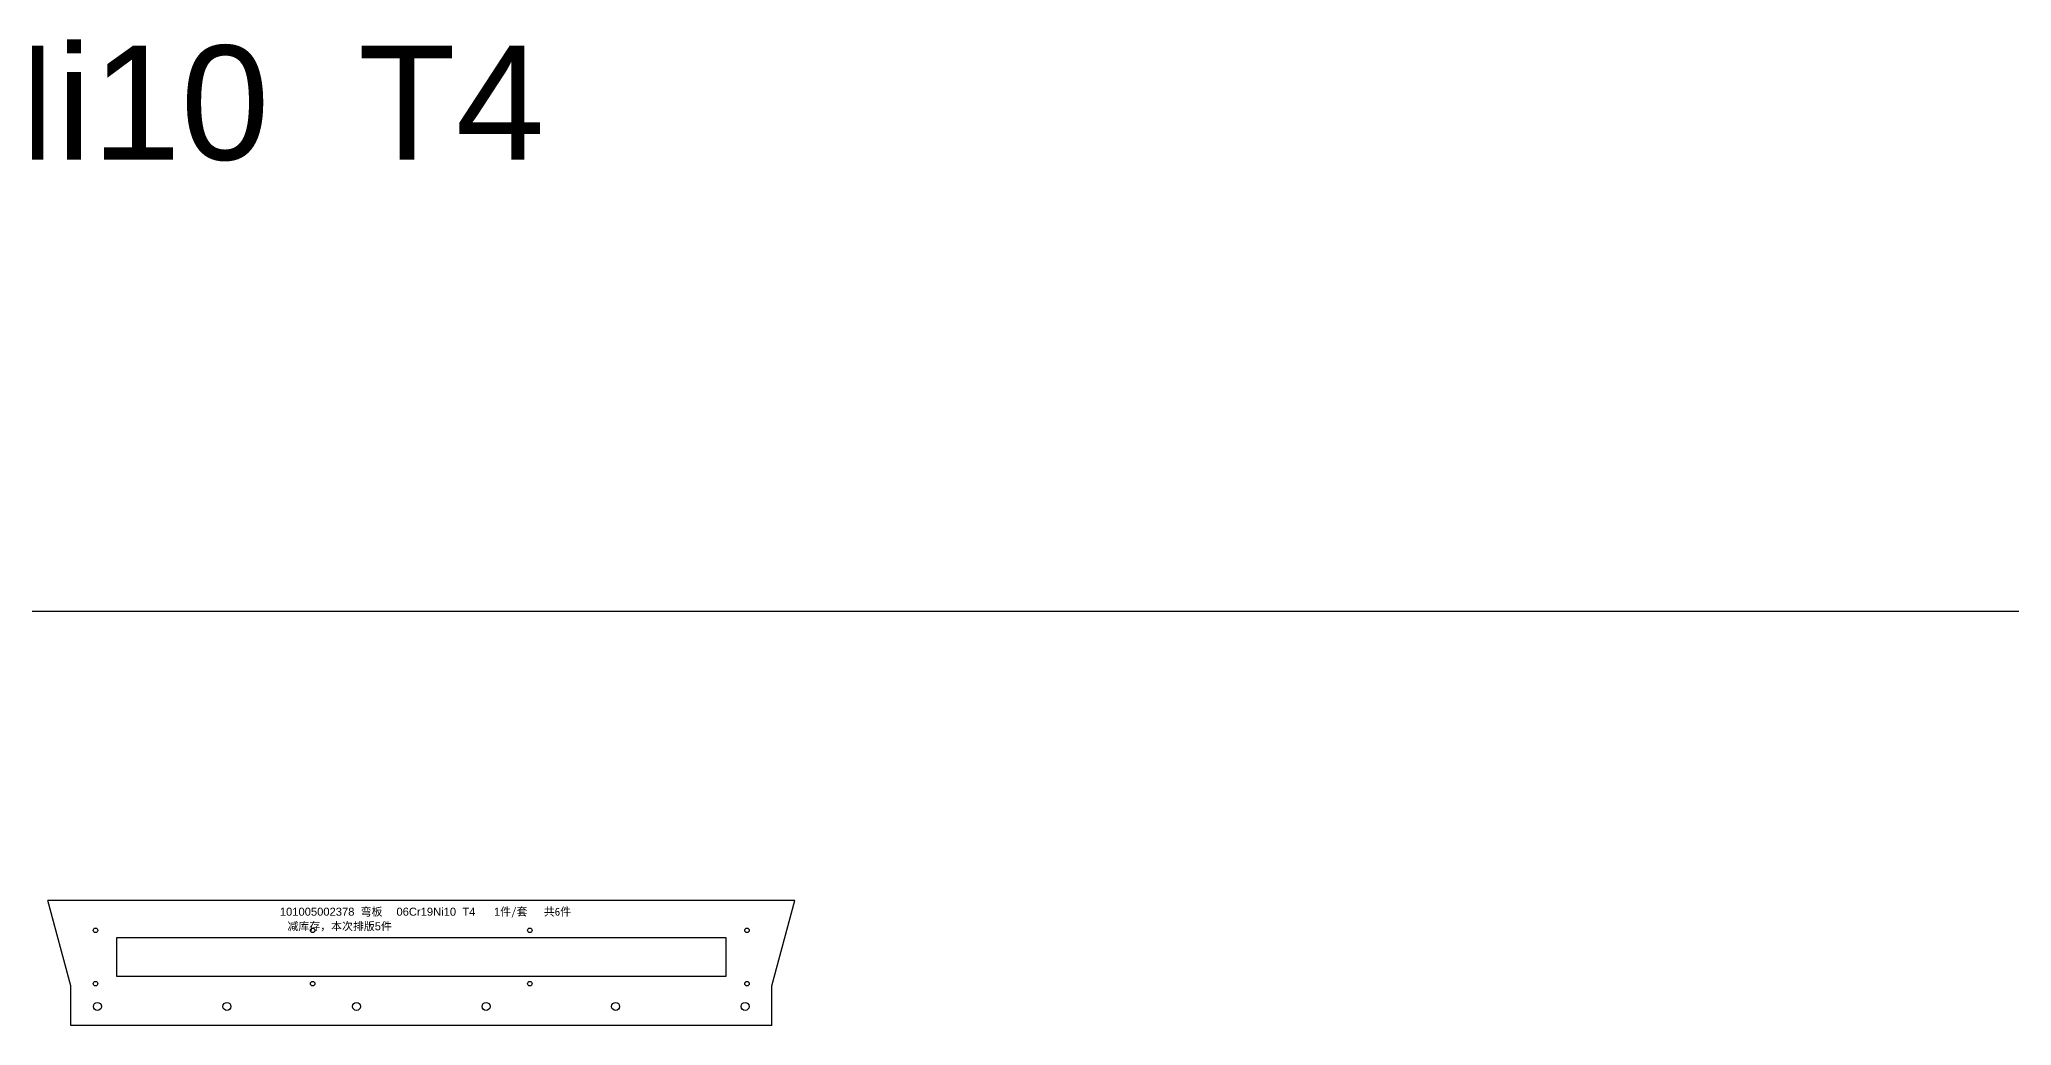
# Model space of a CAD drawing. Extents: x -57734 to 163356, y 2186 to 37537.
# Drawn here: x 32347 to 34934, y 24692 to 25986 of the extents above; entities that cross this region are included whole.
import ezdxf

# ---------------------------------------------------------------- set-up
doc = ezdxf.new("R2010")
doc.units = 0
doc.layers.get('0').update_dxf_attribs({"linetype": 'CONTINUOUS'})
doc.styles.get("Standard").update_dxf_attribs({"font": 'arial.ttf'})

# ---------------------------------------------------------------- blocks, each defined once
blk = doc.blocks.new('101005002378__弯板')
at = {"color": 7, "linetype": 'CONTINUOUS'}
for p, q in [((17106.7, -732.8), (17076.7, -620.8)), ((18056.7, -620.8), (17076.7, -620.8)), ((18026.7, -732.8), (18056.7, -620.8)), ((17966.7, -669.8), (17166.7, -669.8)), ((17166.7, -669.8), (17166.7, -719.8)), ((17966.7, -719.8), (17966.7, -669.8)), ((17166.7, -719.8), (17966.7, -719.8)), ((17106.7, -784.7), (17106.7, -732.8)), ((18026.7, -784.7), (18026.7, -732.8)), ((18026.7, -784.7), (17106.7, -784.7))]:
    blk.add_line(p, q, dxfattribs=at)
for centre in [(17139.2, -659.8), (17424.2, -659.8), (17709.2, -659.8), (17994.2, -659.8), (17139.2, -729.8), (17424.2, -729.8), (17709.2, -729.8), (17994.2, -729.8)]:
    blk.add_circle(centre, 3)
for centre in [(17141.7, -759.7), (17311.7, -759.7), (17481.7, -759.7), (17651.7, -759.7), (17821.7, -759.7), (17991.7, -759.7)]:
    blk.add_circle(centre, 5.25, dxfattribs=at)
at = {"color": 3, "insert": (17381.1, -630.1), "char_height": 10.5, "width": 400.227, "attachment_point": 1}
blk.add_mtext('101005002378  {\\fSimSun|b0|i0|c134|p2;弯板} {\\fSimSun|b0|i0|c134|p2;  }06Cr19Ni10  T4      1{\\fSimSun|b0|i0|c134|p2;件/套   共6件}', dxfattribs=at)
at = {"color": 2, "insert": (17391.1, -649.2), "char_height": 10.5, "width": 149.181, "attachment_point": 1}
blk.add_mtext('减库存，本次排版5件', dxfattribs=at)

msp = doc.modelspace()

# ---------------------------------------------------------------- linework, layer by layer
at = {"color": 1}
msp.add_line((-57734.46381, 25235.63765), (163355.72875, 25235.63765), dxfattribs=at)

# ---------------------------------------------------------------- block references
msp.add_blockref('101005002378__弯板', (15280.9163, 25476.79281), dxfattribs=at)

# ---------------------------------------------------------------- texts
at = {"color": 1, "insert": (31530.32642, 25978.11935), "char_height": 150, "width": 2389.4800504, "attachment_point": 1}
msp.add_mtext('06Cr19Ni10  T4', dxfattribs=at)

doc.saveas('drawing.dxf')
